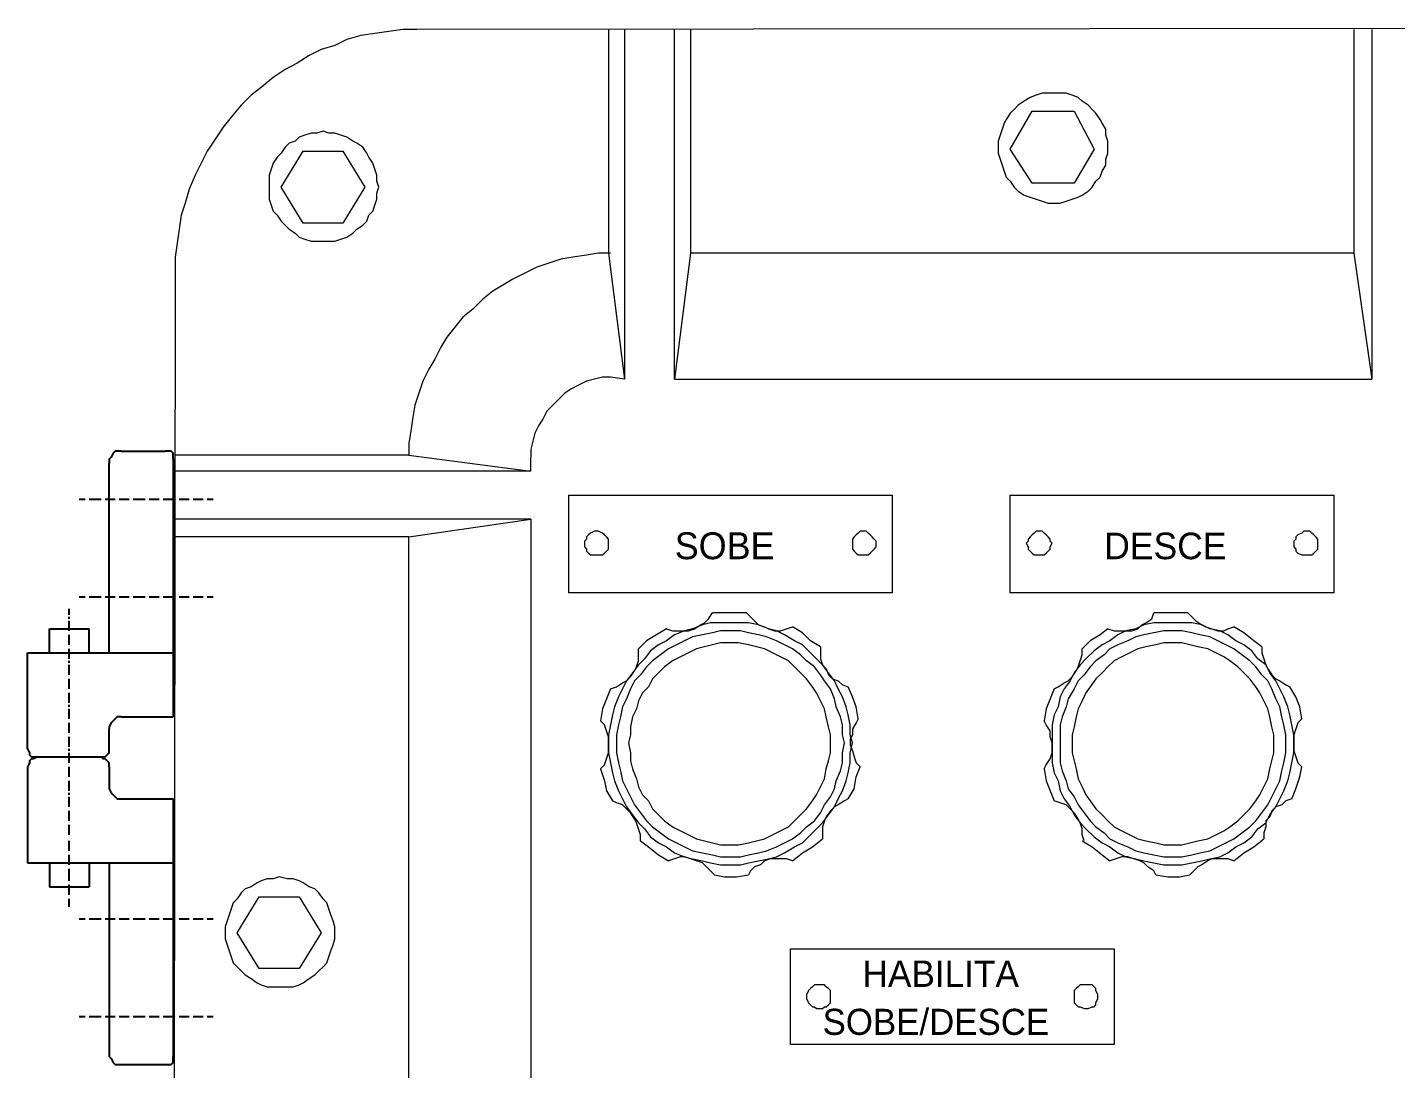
# Model space of a CAD drawing. Header units: millimetres. Extents: x -72 to 2978, y -1067 to 2817.
# Drawn here: x -36.3 to 167.7, y 812.6 to 967.8 of the extents above; entities that cross this region are included whole.
import ezdxf

# ---------------------------------------------------------------- set-up
doc = ezdxf.new("R2010")
doc.units = ezdxf.units.MM
doc.styles.add('CIDFont+F1$001H0', font='')
doc.styles.get('CIDFont+F1$001H0').set_extended_font_data('CIDFont+F1')

msp = doc.modelspace()

# ---------------------------------------------------------------- linework, layer by layer
at = {"color": 7, "linetype": 'Continuous', "lineweight": 15, "true_color": 0x000007}
for p, q in [((313.42, 967.84), (21.75, 967.54)), ((50.35, 967.54), (50.35, 934.17)), ((52.73, 967.54), (52.73, 915.4)), ((60.18, 915.4), (60.18, 967.54)), ((62.56, 967.54), (62.56, 934.17)), ((161.48, 967.54), (161.48, 934.17)), ((164.16, 967.54), (164.16, 915.4)), ((110.23, 949.67), (113.51, 955.33)), ((113.51, 955.33), (119.77, 955.33)), ((119.77, 955.33), (122.75, 949.67)), ((1.49, 944.01), (4.77, 949.37)), ((4.77, 949.37), (10.73, 949.37)), ((10.73, 949.37), (14, 944.01)), ((113.51, 944.6), (110.23, 949.67)), ((122.75, 949.67), (119.77, 944.6)), ((4.77, 938.64), (1.49, 944.01)), ((14, 944.01), (10.73, 938.64)), ((119.77, 944.6), (113.51, 944.6)), ((10.73, 938.64), (4.77, 938.64)), ((50.35, 934.17), (52.73, 915.4)), ((62.56, 934.17), (60.18, 915.4)), ((161.48, 934.17), (62.56, 934.17)), ((161.48, 934.17), (164.16, 915.4)), ((-14.3, 931.49), (-14.6, 639.52)), ((52.73, 915.4), (50.65, 915.7)), ((60.18, 915.4), (164.16, 915.4)), ((20.56, 904.08), (-14.3, 904.08)), ((20.56, 904.08), (38.73, 901.7)), ((38.73, 901.7), (38.73, 903.78)), ((38.73, 901.7), (-14.3, 901.7)), ((38.73, 894.55), (-14.3, 894.55)), ((20.56, 891.87), (38.73, 894.55)), ((38.73, 894.55), (38.73, 789.08)), ((20.56, 891.87), (-14.3, 891.87)), ((20.56, 791.47), (20.56, 891.87)), ((-5.06, 832.88), (-1.79, 838.24)), ((-1.79, 838.24), (4.17, 838.24)), ((4.17, 838.24), (7.45, 832.88)), ((-1.79, 827.52), (-5.06, 832.88)), ((7.45, 832.88), (4.17, 827.52)), ((4.17, 827.52), (-1.79, 827.52))]:
    msp.add_line(p, q, dxfattribs=at)
at = {"color": 7, "linetype": 'Continuous', "lineweight": 25, "true_color": 0x000007}
for p, q in [((-22.34, 904.68), (-15.79, 904.68)), ((-24.13, 874.59), (-24.13, 902.89)), ((-14.6, 903.49), (-14.6, 865.05)), ((-28.6, 897.53), (-27.71, 897.53)), ((-27.41, 897.53), (-27.41, 897.53)), ((-27.11, 897.53), (-25.32, 897.53)), ((-25.03, 897.53), (-25.03, 897.53)), ((-24.73, 897.53), (-23.24, 897.53)), ((-22.94, 897.53), (-22.94, 897.53)), ((-22.64, 897.53), (-21.15, 897.53)), ((-20.85, 897.53), (-20.85, 897.53)), ((-20.56, 897.53), (-18.77, 897.53)), ((-18.47, 897.53), (-18.47, 897.53)), ((-18.17, 897.53), (-16.68, 897.53)), ((-16.39, 897.53), (-16.39, 897.53)), ((-16.09, 897.53), (-14.6, 897.53)), ((-14.3, 897.53), (-14.3, 897.53)), ((-13.7, 897.53), (-12.22, 897.53)), ((-11.92, 897.53), (-11.92, 897.53)), ((-11.62, 897.53), (-10.13, 897.53)), ((-9.83, 897.53), (-9.83, 897.53)), ((-9.53, 897.53), (-8.64, 897.53)), ((-28.6, 882.93), (-27.71, 882.93)), ((-27.41, 882.93), (-27.41, 882.93)), ((-27.11, 882.93), (-25.32, 882.93)), ((-25.03, 882.93), (-25.03, 882.93)), ((-24.73, 882.93), (-23.24, 882.93)), ((-22.94, 882.93), (-22.94, 882.93)), ((-22.64, 882.93), (-21.15, 882.93)), ((-20.85, 882.93), (-20.85, 882.93)), ((-20.56, 882.93), (-18.77, 882.93)), ((-18.47, 882.93), (-18.47, 882.93)), ((-18.17, 882.93), (-16.68, 882.93)), ((-16.39, 882.93), (-16.39, 882.93)), ((-16.09, 882.93), (-14.6, 882.93)), ((-14.3, 882.93), (-14.3, 882.93)), ((-13.7, 882.93), (-12.22, 882.93)), ((-11.92, 882.93), (-11.92, 882.93)), ((-11.62, 882.93), (-10.13, 882.93)), ((-9.83, 882.93), (-9.83, 882.93)), ((-9.53, 882.93), (-8.64, 882.93)), ((-30.09, 880.25), (-30.09, 881.14)), ((-30.09, 879.65), (-30.09, 879.95)), ((-33.07, 878.16), (-27.11, 878.16)), ((-33.07, 874.59), (-33.07, 878.16)), ((-30.09, 877.87), (-30.09, 879.35)), ((-30.09, 877.57), (-30.09, 877.57)), ((-27.11, 874.59), (-27.11, 878.16)), ((-30.09, 875.78), (-30.09, 877.27)), ((-36.35, 874.59), (-14.6, 874.59)), ((-36.35, 860.29), (-36.35, 874.59)), ((-30.09, 875.48), (-30.09, 875.48)), ((-30.09, 873.69), (-30.09, 875.18)), ((-30.09, 873.1), (-30.09, 873.4)), ((-30.09, 871.31), (-30.09, 872.8)), ((-30.09, 871.01), (-30.09, 871.01)), ((-30.09, 869.23), (-30.09, 870.71)), ((-30.09, 868.93), (-30.09, 868.93)), ((-30.09, 867.14), (-30.09, 868.63)), ((-30.09, 866.54), (-30.09, 866.84)), ((-30.09, 864.76), (-30.09, 866.25)), ((-30.09, 864.46), (-30.09, 864.46)), ((-30.09, 862.67), (-30.09, 864.16)), ((-24.13, 860.29), (-24.13, 863.27)), ((-22.34, 865.05), (-14.6, 865.05)), ((-30.09, 862.37), (-30.09, 862.37)), ((-30.09, 860.59), (-30.09, 862.08)), ((-30.09, 859.99), (-30.09, 860.29)), ((-30.09, 858.2), (-30.09, 859.69)), ((-36.35, 857.61), (-36.35, 843.31)), ((-34.86, 859.1), (-25.32, 859.1)), ((-30.09, 857.9), (-30.09, 857.9)), ((-30.09, 856.12), (-30.09, 857.61)), ((-24.13, 857.61), (-24.13, 854.63)), ((-30.09, 855.82), (-30.09, 855.82)), ((-30.09, 854.03), (-30.09, 855.52)), ((-30.09, 853.44), (-30.09, 853.73)), ((-30.09, 851.65), (-30.09, 853.14)), ((-30.09, 851.35), (-30.09, 851.35)), ((-30.09, 849.56), (-30.09, 851.05)), ((-22.34, 852.84), (-14.6, 852.84)), ((-14.6, 852.84), (-14.6, 814.41)), ((-30.09, 849.26), (-30.09, 849.26)), ((-30.09, 847.48), (-30.09, 848.97)), ((-30.09, 846.88), (-30.09, 846.88)), ((-30.09, 845.09), (-30.09, 846.58)), ((-36.35, 843.31), (-14.6, 843.31)), ((-33.07, 843.31), (-33.07, 839.73)), ((-30.09, 844.8), (-30.09, 844.8)), ((-30.09, 843.01), (-30.09, 844.5)), ((-27.11, 843.31), (-27.11, 839.73)), ((-24.13, 843.31), (-24.13, 815)), ((-30.09, 842.71), (-30.09, 842.71)), ((-30.09, 840.62), (-30.09, 842.41)), ((-33.07, 839.73), (-27.11, 839.73)), ((-30.09, 840.33), (-30.09, 840.33)), ((-30.09, 838.54), (-30.09, 840.03)), ((-30.09, 838.24), (-30.09, 838.24)), ((-30.09, 836.75), (-30.09, 837.94)), ((-28.6, 834.96), (-27.71, 834.96)), ((-27.41, 834.96), (-27.41, 834.96)), ((-27.11, 834.96), (-25.32, 834.96)), ((-25.03, 834.96), (-25.03, 834.96)), ((-24.73, 834.96), (-23.24, 834.96)), ((-22.94, 834.96), (-22.94, 834.96)), ((-22.64, 834.96), (-21.15, 834.96)), ((-20.85, 834.96), (-20.85, 834.96)), ((-20.56, 834.96), (-18.77, 834.96)), ((-18.47, 834.96), (-18.47, 834.96)), ((-18.17, 834.96), (-16.68, 834.96)), ((-16.39, 834.96), (-16.39, 834.96)), ((-16.09, 834.96), (-14.6, 834.96)), ((-14.3, 834.96), (-14.3, 834.96)), ((-13.7, 834.96), (-12.22, 834.96)), ((-11.92, 834.96), (-11.92, 834.96)), ((-11.62, 834.96), (-10.13, 834.96)), ((-9.83, 834.96), (-9.83, 834.96)), ((-9.53, 834.96), (-8.64, 834.96)), ((-28.6, 820.37), (-27.71, 820.37)), ((-27.41, 820.37), (-27.41, 820.37)), ((-27.11, 820.37), (-25.32, 820.37)), ((-25.03, 820.37), (-25.03, 820.37)), ((-24.73, 820.37), (-23.24, 820.37)), ((-22.94, 820.37), (-22.94, 820.37)), ((-22.64, 820.37), (-21.15, 820.37)), ((-20.85, 820.37), (-20.85, 820.37)), ((-20.56, 820.37), (-18.77, 820.37)), ((-18.47, 820.37), (-18.47, 820.37)), ((-18.17, 820.37), (-16.68, 820.37)), ((-16.39, 820.37), (-16.39, 820.37)), ((-16.09, 820.37), (-14.6, 820.37)), ((-14.3, 820.37), (-14.3, 820.37)), ((-13.7, 820.37), (-12.22, 820.37)), ((-11.92, 820.37), (-11.92, 820.37)), ((-11.62, 820.37), (-10.13, 820.37)), ((-9.83, 820.37), (-9.83, 820.37)), ((-9.53, 820.37), (-8.64, 820.37)), ((-22.34, 813.21), (-15.79, 813.21))]:
    msp.add_line(p, q, dxfattribs=at)
at = {"color": 7, "linetype": 'Continuous', "lineweight": 15, "true_color": 0x000007}
for points in [[(21.75, 967.54), (19.66, 967.54), (17.58, 967.24), (15.49, 966.95), (13.41, 966.65), (11.32, 966.05), (9.53, 965.16), (7.45, 964.56), (5.66, 963.67), (3.87, 962.48), (2.09, 961.58), (0.3, 960.39), (-1.49, 958.9), (-2.98, 957.71), (-4.47, 956.22), (-5.96, 954.43), (-7.15, 952.94), (-8.34, 951.16), (-9.53, 949.37), (-10.43, 947.58), (-11.32, 945.79), (-12.22, 943.71), (-12.81, 941.62), (-13.41, 939.83), (-13.7, 937.75), (-14, 935.66), (-14.3, 933.58), (-14.3, 931.49)], [(50.65, 934.17), (48.86, 934.17), (47.07, 933.88), (44.99, 933.58), (43.2, 933.28), (41.41, 932.68), (39.62, 932.09), (37.84, 931.19), (36.05, 930.3), (34.56, 929.41), (33.07, 928.51), (31.58, 927.32), (30.09, 925.83), (28.6, 924.64), (27.41, 923.15), (26.22, 921.66), (25.32, 920.17), (24.43, 918.38), (23.54, 916.89), (22.64, 915.11), (22.05, 913.32), (21.45, 911.53), (21.15, 909.74), (20.85, 907.66), (20.56, 905.87), (20.56, 904.08)], [(50.65, 915.7), (49.46, 915.7), (48.26, 915.4), (47.07, 915.11), (45.88, 914.51), (44.69, 913.91), (43.8, 913.32), (42.9, 912.42), (42.01, 911.53), (41.11, 910.64), (40.52, 909.45), (39.92, 908.55), (39.33, 907.36), (39.03, 906.17), (38.73, 904.98), (38.73, 903.78)], [(58.99, 878.16), (59.88, 877.87), (60.78, 877.87), (61.37, 877.87), (62.27, 877.87), (63.16, 878.16), (64.05, 878.76), (64.65, 879.06), (65.25, 879.65), (65.84, 880.55)], [(70.91, 880.55), (69.12, 880.55), (67.33, 880.55), (65.84, 880.55)], [(70.91, 880.55), (71.5, 879.95), (72.1, 879.35), (72.69, 878.76), (73.59, 878.46), (74.18, 878.16), (75.08, 877.87), (75.97, 877.87), (76.87, 878.16), (77.76, 878.46)], [(124.83, 878.16), (125.73, 877.87), (126.62, 877.87), (127.51, 877.87), (128.41, 877.87), (129.3, 878.16), (129.9, 878.76), (130.49, 879.06), (131.39, 879.65), (131.68, 880.55)], [(136.75, 880.55), (135.26, 880.55), (133.47, 880.55), (131.68, 880.55)], [(136.75, 880.55), (137.34, 879.95), (137.94, 879.35), (138.83, 878.76), (139.43, 878.46), (140.32, 878.16), (141.22, 877.87), (142.11, 877.87), (142.71, 878.16), (143.6, 878.46)], [(58.99, 878.16), (57.5, 877.27), (56.01, 876.38), (54.82, 875.18)], [(81.93, 875.48), (80.44, 876.38), (79.25, 877.57), (77.76, 878.46)], [(124.83, 878.16), (123.64, 877.27), (122.15, 876.38), (120.96, 875.18)], [(147.77, 875.48), (146.58, 876.38), (145.09, 877.57), (143.6, 878.46)], [(50.65, 869.23), (51.54, 869.52), (52.44, 870.12), (53.03, 870.42), (53.63, 871.01), (54.22, 871.91), (54.52, 872.5), (54.82, 873.4), (54.82, 874.29), (54.82, 875.18)], [(81.93, 875.48), (81.93, 874.59), (81.93, 873.69), (82.23, 872.8), (82.82, 872.2), (83.12, 871.31), (83.72, 870.71), (84.61, 870.42), (85.21, 869.82), (86.1, 869.52)], [(116.79, 869.23), (117.38, 869.52), (118.28, 870.12), (118.87, 870.42), (119.47, 871.01), (120.06, 871.91), (120.36, 872.5), (120.66, 873.4), (120.96, 874.29), (120.96, 875.18)], [(147.77, 875.48), (147.77, 874.59), (148.07, 873.69), (148.37, 872.8), (148.67, 872.2), (149.26, 871.31), (149.86, 870.71), (150.45, 870.42), (151.35, 869.82), (151.94, 869.52)], [(87.59, 864.76), (87.29, 866.54), (86.7, 868.03), (86.1, 869.52)], [(153.73, 864.76), (153.43, 866.54), (152.84, 868.03), (151.94, 869.52)], [(50.65, 869.23), (50.05, 867.74), (49.46, 866.25), (49.16, 864.46)], [(116.79, 869.23), (116.19, 867.74), (115.6, 866.25), (115.3, 864.46)], [(49.16, 857.31), (49.75, 857.9), (50.05, 858.8), (50.35, 859.69), (50.35, 860.59), (50.35, 861.18), (50.35, 862.08), (50.05, 862.97), (49.75, 863.86), (49.16, 864.46)], [(87.59, 864.76), (87.29, 864.16), (86.7, 863.27), (86.7, 862.37), (86.4, 861.78), (86.4, 860.88), (86.7, 859.99), (86.99, 859.1), (87.29, 858.2), (87.89, 857.61)], [(115.3, 857.31), (115.6, 857.9), (116.19, 858.8), (116.49, 859.69), (116.49, 860.59), (116.49, 861.18), (116.19, 862.08), (116.19, 862.97), (115.6, 863.86), (115.3, 864.46)], [(153.73, 864.76), (153.13, 864.16), (152.84, 863.27), (152.54, 862.37), (152.54, 861.78), (152.54, 860.88), (152.54, 859.99), (152.84, 859.1), (153.13, 858.2), (153.73, 857.61)], [(49.16, 857.31), (49.75, 855.52), (50.05, 854.03), (50.95, 852.54)], [(86.1, 852.84), (86.99, 854.33), (87.29, 856.12), (87.89, 857.61)], [(115.3, 857.31), (115.6, 855.52), (116.19, 854.03), (116.79, 852.54)], [(152.24, 852.84), (152.84, 854.33), (153.43, 856.12), (153.73, 857.61)], [(55.12, 846.58), (55.12, 847.48), (54.82, 848.37), (54.52, 849.26), (54.22, 849.86), (53.63, 850.75), (53.03, 851.35), (52.44, 851.95), (51.54, 852.24), (50.95, 852.54)], [(86.1, 852.84), (85.51, 852.54), (84.61, 851.95), (84.02, 851.65), (83.42, 851.05), (82.82, 850.16), (82.53, 849.56), (82.23, 848.67), (82.23, 847.77), (82.23, 846.88)], [(121.26, 846.58), (120.96, 847.48), (120.96, 848.37), (120.66, 849.26), (120.36, 849.86), (119.77, 850.75), (119.17, 851.35), (118.58, 851.95), (117.68, 852.24), (116.79, 852.54)], [(152.24, 852.84), (151.35, 852.54), (150.75, 851.95), (149.86, 851.65), (149.26, 851.05), (148.96, 850.16), (148.37, 849.56), (148.37, 848.67), (148.07, 847.77), (148.07, 846.88)], [(55.12, 846.58), (56.31, 845.69), (57.8, 844.5), (59.29, 843.6)], [(77.76, 843.6), (79.25, 844.8), (80.74, 845.69), (82.23, 846.88)], [(120.96, 846.58), (122.45, 845.69), (123.94, 844.5), (125.13, 843.6)], [(143.6, 843.6), (145.09, 844.8), (146.58, 845.69), (148.07, 846.88)], [(66.14, 841.52), (65.54, 842.11), (64.95, 842.71), (64.35, 843.31), (63.46, 843.6), (62.56, 843.9), (61.67, 844.2), (61.08, 844.2), (60.18, 843.9), (59.29, 843.6)], [(77.76, 843.6), (76.87, 843.9), (75.97, 843.9), (75.08, 843.9), (74.48, 843.9), (73.59, 843.6), (72.99, 843.01), (72.1, 842.71), (71.5, 842.11), (71.2, 841.52)], [(131.98, 841.52), (131.68, 842.11), (130.79, 842.71), (130.19, 843.31), (129.6, 843.6), (128.7, 843.9), (127.81, 844.2), (126.92, 844.2), (126.02, 843.9), (125.13, 843.6)], [(143.6, 843.6), (142.71, 843.9), (142.11, 843.9), (141.22, 843.9), (140.32, 843.9), (139.73, 843.6), (138.83, 843.01), (138.24, 842.71), (137.64, 842.11), (137.05, 841.52)], [(66.14, 841.52), (67.63, 841.22), (69.42, 841.22), (71.2, 841.52)], [(131.98, 841.52), (133.77, 841.22), (135.56, 841.22), (137.05, 841.52)]]:
    msp.add_lwpolyline(points, dxfattribs=at)
for points in [[(124.83, 949.96), (124.83, 950.86), (124.53, 951.75), (124.53, 952.65), (123.94, 953.54), (123.64, 954.13), (123.04, 955.03), (122.45, 955.62), (121.85, 956.22), (120.96, 956.82), (120.36, 957.41), (119.47, 957.71), (118.58, 958.01), (117.68, 958.01), (116.79, 958.01), (115.89, 958.01), (115, 958.01), (114.11, 957.71), (113.21, 957.41), (112.32, 956.82), (111.43, 956.22), (110.83, 955.62), (110.23, 955.03), (109.64, 954.13), (109.34, 953.54), (109.04, 952.65), (108.74, 951.75), (108.45, 950.86), (108.45, 949.96), (108.45, 949.07), (108.74, 948.18), (109.04, 947.28), (109.34, 946.39), (109.64, 945.49), (110.23, 944.9), (110.83, 944.01), (111.43, 943.41), (112.32, 942.81), (113.21, 942.52), (114.11, 942.22), (115, 941.92), (115.89, 941.62), (116.79, 941.62), (117.68, 941.62), (118.58, 941.92), (119.47, 942.22), (120.36, 942.52), (120.96, 942.81), (121.85, 943.41), (122.45, 944.01), (123.04, 944.9), (123.64, 945.49), (123.94, 946.39), (124.53, 947.28), (124.53, 948.18), (124.83, 949.07)], [(16.09, 944.01), (15.79, 944.9), (15.79, 945.79), (15.49, 946.69), (15.19, 947.58), (14.6, 948.47), (14.3, 949.07), (13.7, 949.96), (12.81, 950.56), (12.22, 950.86), (11.32, 951.45), (10.43, 951.75), (9.53, 952.05), (8.64, 952.05), (7.75, 952.35), (6.85, 952.05), (5.96, 952.05), (5.06, 951.75), (4.17, 951.45), (3.58, 950.86), (2.68, 950.56), (2.09, 949.96), (1.49, 949.07), (0.89, 948.47), (0.3, 947.58), (0, 946.69), (-0.3, 945.79), (-0.3, 944.9), (-0.3, 944.01), (-0.3, 943.11), (-0.3, 942.22), (0, 941.32), (0.3, 940.43), (0.89, 939.83), (1.49, 938.94), (2.09, 938.34), (2.68, 937.75), (3.58, 937.15), (4.17, 936.56), (5.06, 936.26), (5.96, 935.96), (6.85, 935.96), (7.75, 935.96), (8.64, 935.96), (9.53, 935.96), (10.43, 936.26), (11.32, 936.56), (12.22, 937.15), (12.81, 937.75), (13.7, 938.34), (14.3, 938.94), (14.6, 939.83), (15.19, 940.43), (15.49, 941.32), (15.79, 942.22), (15.79, 943.11)], [(44.39, 898.12), (92.66, 898.12), (92.66, 883.53), (44.39, 883.53)], [(110.23, 898.12), (158.5, 898.12), (158.5, 883.53), (110.23, 883.53)], [(50.35, 890.97), (50.35, 891.27), (50.35, 891.57), (50.05, 891.87), (49.75, 892.17), (49.46, 892.46), (48.86, 892.76), (48.56, 892.76), (48.26, 892.76), (47.67, 892.46), (47.37, 892.17), (47.07, 891.87), (47.07, 891.57), (46.77, 891.27), (46.77, 890.97), (46.77, 890.38), (47.07, 890.08), (47.07, 889.78), (47.37, 889.48), (47.67, 889.19), (48.26, 889.19), (48.56, 889.19), (48.86, 889.19), (49.46, 889.19), (49.75, 889.48), (50.05, 889.78), (50.35, 890.08), (50.35, 890.38)], [(90.27, 890.97), (90.27, 891.27), (89.97, 891.57), (89.68, 891.87), (89.38, 892.17), (89.08, 892.46), (88.78, 892.76), (88.48, 892.76), (87.89, 892.76), (87.59, 892.46), (87.29, 892.17), (86.99, 891.87), (86.7, 891.57), (86.7, 891.27), (86.7, 890.97), (86.7, 890.38), (86.7, 890.08), (86.99, 889.78), (87.29, 889.48), (87.59, 889.19), (87.89, 889.19), (88.48, 889.19), (88.78, 889.19), (89.08, 889.19), (89.38, 889.48), (89.68, 889.78), (89.97, 890.08), (90.27, 890.38)], [(116.49, 890.97), (116.19, 891.27), (116.19, 891.57), (115.89, 891.87), (115.6, 892.17), (115.3, 892.46), (115, 892.76), (114.7, 892.76), (114.11, 892.76), (113.81, 892.46), (113.51, 892.17), (113.21, 891.87), (112.91, 891.57), (112.91, 891.27), (112.62, 890.97), (112.91, 890.38), (112.91, 890.08), (113.21, 889.78), (113.51, 889.48), (113.81, 889.19), (114.11, 889.19), (114.7, 889.19), (115, 889.19), (115.3, 889.19), (115.6, 889.48), (115.89, 889.78), (116.19, 890.08), (116.19, 890.38)], [(156.11, 890.97), (156.11, 891.27), (156.11, 891.57), (155.82, 891.87), (155.52, 892.17), (155.22, 892.46), (154.92, 892.76), (154.33, 892.76), (154.03, 892.76), (153.73, 892.46), (153.13, 892.17), (152.84, 891.87), (152.84, 891.57), (152.54, 891.27), (152.54, 890.97), (152.54, 890.38), (152.84, 890.08), (152.84, 889.78), (153.13, 889.48), (153.73, 889.19), (154.03, 889.19), (154.33, 889.19), (154.92, 889.19), (155.22, 889.19), (155.52, 889.48), (155.82, 889.78), (156.11, 890.08), (156.11, 890.38)], [(86.7, 861.18), (86.4, 862.37), (86.4, 863.86), (86.1, 865.35), (85.8, 866.54), (85.21, 868.03), (84.61, 869.23), (84.02, 870.42), (83.12, 871.61), (82.23, 872.8), (81.33, 873.69), (80.14, 874.89), (79.25, 875.78), (78.06, 876.38), (76.57, 877.27), (75.38, 877.87), (74.18, 878.16), (72.69, 878.76), (71.2, 879.06), (70.01, 879.06), (68.52, 879.06), (67.03, 879.06), (65.54, 879.06), (64.35, 878.76), (62.86, 878.16), (61.67, 877.87), (60.18, 877.27), (58.99, 876.38), (57.8, 875.78), (56.61, 874.89), (55.71, 873.69), (54.82, 872.8), (53.92, 871.61), (53.03, 870.42), (52.44, 869.23), (51.84, 868.03), (51.24, 866.54), (50.95, 865.35), (50.65, 863.86), (50.35, 862.37), (50.35, 861.18), (50.35, 859.69), (50.65, 858.2), (50.95, 856.71), (51.24, 855.52), (51.84, 854.03), (52.44, 852.84), (53.03, 851.65), (53.92, 850.46), (54.82, 849.26), (55.71, 848.37), (56.61, 847.18), (57.8, 846.28), (58.99, 845.69), (60.18, 844.8), (61.67, 844.2), (62.86, 843.9), (64.35, 843.6), (65.54, 843.31), (67.03, 843.01), (68.52, 843.01), (70.01, 843.01), (71.2, 843.31), (72.69, 843.6), (74.18, 843.9), (75.38, 844.2), (76.57, 844.8), (78.06, 845.69), (79.25, 846.28), (80.14, 847.18), (81.33, 848.37), (82.23, 849.26), (83.12, 850.46), (84.02, 851.65), (84.61, 852.84), (85.21, 854.03), (85.8, 855.52), (86.1, 856.71), (86.4, 858.2), (86.4, 859.69)], [(85.51, 861.18), (85.21, 862.37), (85.21, 863.86), (84.91, 865.05), (84.31, 866.54), (84.02, 867.74), (83.42, 869.23), (82.53, 870.42), (81.93, 871.31), (81.04, 872.5), (79.84, 873.4), (78.95, 874.29), (77.76, 875.18), (76.57, 875.78), (75.38, 876.38), (73.89, 876.97), (72.69, 877.27), (71.2, 877.57), (70.01, 877.87), (68.52, 877.87), (67.03, 877.87), (65.84, 877.57), (64.35, 877.27), (62.86, 876.97), (61.67, 876.38), (60.48, 875.78), (59.29, 875.18), (58.1, 874.29), (56.9, 873.4), (56.01, 872.5), (55.12, 871.31), (54.22, 870.42), (53.63, 869.23), (53.03, 867.74), (52.44, 866.54), (52.14, 865.05), (51.84, 863.86), (51.54, 862.37), (51.54, 861.18), (51.54, 859.69), (51.84, 858.2), (52.14, 857.01), (52.44, 855.52), (53.03, 854.33), (53.63, 853.14), (54.22, 851.95), (55.12, 850.75), (56.01, 849.56), (56.9, 848.67), (58.1, 847.77), (59.29, 846.88), (60.48, 846.28), (61.67, 845.69), (62.86, 845.09), (64.35, 844.8), (65.84, 844.5), (67.03, 844.2), (68.52, 844.2), (70.01, 844.2), (71.2, 844.5), (72.69, 844.8), (73.89, 845.09), (75.38, 845.69), (76.57, 846.28), (77.76, 846.88), (78.95, 847.77), (79.84, 848.67), (81.04, 849.56), (81.93, 850.75), (82.53, 851.95), (83.42, 853.14), (84.02, 854.33), (84.31, 855.52), (84.91, 857.01), (85.21, 858.2), (85.21, 859.69)], [(152.54, 861.18), (152.54, 862.37), (152.24, 863.86), (151.94, 865.35), (151.65, 866.54), (151.05, 868.03), (150.45, 869.23), (149.86, 870.42), (148.96, 871.61), (148.37, 872.8), (147.18, 873.69), (146.28, 874.89), (145.09, 875.78), (143.9, 876.38), (142.71, 877.27), (141.52, 877.87), (140.03, 878.16), (138.83, 878.76), (137.34, 879.06), (135.86, 879.06), (134.37, 879.06), (133.17, 879.06), (131.68, 879.06), (130.19, 878.76), (129, 878.16), (127.51, 877.87), (126.32, 877.27), (125.13, 876.38), (123.94, 875.78), (122.75, 874.89), (121.55, 873.69), (120.66, 872.8), (119.77, 871.61), (119.17, 870.42), (118.28, 869.23), (117.68, 868.03), (117.38, 866.54), (116.79, 865.35), (116.49, 863.86), (116.49, 862.37), (116.49, 861.18), (116.49, 859.69), (116.49, 858.2), (116.79, 856.71), (117.38, 855.52), (117.68, 854.03), (118.28, 852.84), (119.17, 851.65), (119.77, 850.46), (120.66, 849.26), (121.55, 848.37), (122.75, 847.18), (123.94, 846.28), (125.13, 845.69), (126.32, 844.8), (127.51, 844.2), (129, 843.9), (130.19, 843.6), (131.68, 843.31), (133.17, 843.01), (134.37, 843.01), (135.86, 843.01), (137.34, 843.31), (138.83, 843.6), (140.03, 843.9), (141.52, 844.2), (142.71, 844.8), (143.9, 845.69), (145.09, 846.28), (146.28, 847.18), (147.18, 848.37), (148.37, 849.26), (148.96, 850.46), (149.86, 851.65), (150.45, 852.84), (151.05, 854.03), (151.65, 855.52), (151.94, 856.71), (152.24, 858.2), (152.54, 859.69)], [(151.35, 861.18), (151.35, 862.37), (151.05, 863.86), (150.75, 865.05), (150.45, 866.54), (149.86, 867.74), (149.26, 869.23), (148.67, 870.42), (147.77, 871.31), (146.88, 872.5), (145.98, 873.4), (144.79, 874.29), (143.6, 875.18), (142.41, 875.78), (141.22, 876.38), (140.03, 876.97), (138.54, 877.27), (137.34, 877.57), (135.86, 877.87), (134.37, 877.87), (133.17, 877.87), (131.68, 877.57), (130.19, 877.27), (129, 876.97), (127.81, 876.38), (126.32, 875.78), (125.13, 875.18), (124.24, 874.29), (123.04, 873.4), (122.15, 872.5), (121.26, 871.31), (120.36, 870.42), (119.77, 869.23), (118.87, 867.74), (118.58, 866.54), (117.98, 865.05), (117.68, 863.86), (117.68, 862.37), (117.68, 861.18), (117.68, 859.69), (117.68, 858.2), (117.98, 857.01), (118.58, 855.52), (118.87, 854.33), (119.77, 853.14), (120.36, 851.95), (121.26, 850.75), (122.15, 849.56), (123.04, 848.67), (124.24, 847.77), (125.13, 846.88), (126.32, 846.28), (127.81, 845.69), (129, 845.09), (130.19, 844.8), (131.68, 844.5), (133.17, 844.2), (134.37, 844.2), (135.86, 844.2), (137.34, 844.5), (138.54, 844.8), (140.03, 845.09), (141.22, 845.69), (142.41, 846.28), (143.6, 846.88), (144.79, 847.77), (145.98, 848.67), (146.88, 849.56), (147.77, 850.75), (148.67, 851.95), (149.26, 853.14), (149.86, 854.33), (150.45, 855.52), (150.75, 857.01), (151.05, 858.2), (151.35, 859.69)], [(83.42, 861.18), (83.42, 862.37), (83.12, 863.56), (82.82, 865.05), (82.53, 866.25), (81.93, 867.44), (81.33, 868.63), (80.74, 869.52), (79.84, 870.71), (78.95, 871.61), (78.06, 872.5), (77.16, 873.4), (75.97, 873.99), (74.78, 874.59), (73.59, 875.18), (72.4, 875.48), (71.2, 875.78), (69.72, 876.08), (68.52, 876.08), (67.03, 876.08), (65.84, 875.78), (64.65, 875.48), (63.46, 875.18), (62.27, 874.59), (61.08, 873.99), (59.88, 873.4), (58.69, 872.5), (57.8, 871.61), (56.9, 870.71), (56.31, 869.52), (55.41, 868.63), (54.82, 867.44), (54.52, 866.25), (53.92, 865.05), (53.63, 863.56), (53.63, 862.37), (53.33, 861.18), (53.63, 859.69), (53.63, 858.5), (53.92, 857.31), (54.52, 855.82), (54.82, 854.63), (55.41, 853.44), (56.31, 852.54), (56.9, 851.35), (57.8, 850.46), (58.69, 849.56), (59.88, 848.67), (61.08, 848.07), (62.27, 847.48), (63.46, 846.88), (64.65, 846.58), (65.84, 846.28), (67.03, 845.99), (68.52, 845.99), (69.72, 845.99), (71.2, 846.28), (72.4, 846.58), (73.59, 846.88), (74.78, 847.48), (75.97, 848.07), (77.16, 848.67), (78.06, 849.56), (78.95, 850.46), (79.84, 851.35), (80.74, 852.54), (81.33, 853.44), (81.93, 854.63), (82.53, 855.82), (82.82, 857.31), (83.12, 858.5), (83.42, 859.69)], [(149.56, 861.18), (149.56, 862.37), (149.26, 863.56), (148.96, 865.05), (148.67, 866.25), (148.07, 867.44), (147.47, 868.63), (146.88, 869.52), (145.98, 870.71), (145.09, 871.61), (144.2, 872.5), (143.01, 873.4), (142.11, 873.99), (140.92, 874.59), (139.73, 875.18), (138.24, 875.48), (137.05, 875.78), (135.86, 876.08), (134.37, 876.08), (133.17, 876.08), (131.98, 875.78), (130.49, 875.48), (129.3, 875.18), (128.11, 874.59), (126.92, 873.99), (125.73, 873.4), (124.83, 872.5), (123.94, 871.61), (123.04, 870.71), (122.15, 869.52), (121.55, 868.63), (120.96, 867.44), (120.36, 866.25), (120.06, 865.05), (119.77, 863.56), (119.47, 862.37), (119.47, 861.18), (119.47, 859.69), (119.77, 858.5), (120.06, 857.31), (120.36, 855.82), (120.96, 854.63), (121.55, 853.44), (122.15, 852.54), (123.04, 851.35), (123.94, 850.46), (124.83, 849.56), (125.73, 848.67), (126.92, 848.07), (128.11, 847.48), (129.3, 846.88), (130.49, 846.58), (131.98, 846.28), (133.17, 845.99), (134.37, 845.99), (135.86, 845.99), (137.05, 846.28), (138.24, 846.58), (139.73, 846.88), (140.92, 847.48), (142.11, 848.07), (143.01, 848.67), (144.2, 849.56), (145.09, 850.46), (145.98, 851.35), (146.88, 852.54), (147.47, 853.44), (148.07, 854.63), (148.67, 855.82), (148.96, 857.31), (149.26, 858.5), (149.56, 859.69)], [(9.53, 832.88), (9.53, 833.77), (9.24, 834.67), (8.94, 835.56), (8.64, 836.45), (8.34, 837.35), (7.75, 837.94), (7.15, 838.84), (6.55, 839.43), (5.66, 839.73), (4.77, 840.33), (4.17, 840.62), (3.28, 840.92), (2.38, 840.92), (1.19, 841.22), (0.3, 840.92), (-0.6, 840.92), (-1.49, 840.62), (-2.09, 840.33), (-2.98, 839.73), (-3.87, 839.43), (-4.47, 838.84), (-5.06, 837.94), (-5.66, 837.35), (-5.96, 836.45), (-6.26, 835.56), (-6.55, 834.67), (-6.85, 833.77), (-6.85, 832.88), (-6.85, 831.98), (-6.55, 831.09), (-6.26, 830.2), (-5.96, 829.3), (-5.66, 828.41), (-5.06, 827.81), (-4.47, 827.22), (-3.87, 826.62), (-2.98, 826.03), (-2.09, 825.43), (-1.49, 825.13), (-0.6, 824.83), (0.3, 824.83), (1.19, 824.83), (2.38, 824.83), (3.28, 824.83), (4.17, 825.13), (4.77, 825.43), (5.66, 826.03), (6.55, 826.62), (7.15, 827.22), (7.75, 827.81), (8.34, 828.41), (8.64, 829.3), (8.94, 830.2), (9.24, 831.09), (9.53, 831.98)], [(77.46, 830.49), (125.73, 830.49), (125.73, 816.19), (77.46, 816.19)], [(83.42, 823.34), (83.42, 823.64), (83.42, 824.24), (83.12, 824.54), (82.82, 824.83), (82.53, 825.13), (82.23, 825.13), (81.63, 825.13), (81.33, 825.13), (81.04, 825.13), (80.74, 824.83), (80.44, 824.54), (80.14, 824.24), (79.84, 823.64), (79.84, 823.34), (79.84, 823.05), (80.14, 822.45), (80.44, 822.15), (80.74, 821.85), (81.04, 821.85), (81.33, 821.56), (81.63, 821.56), (82.23, 821.56), (82.53, 821.85), (82.82, 821.85), (83.12, 822.15), (83.42, 822.45), (83.42, 823.05)], [(123.34, 823.34), (123.34, 823.64), (123.04, 824.24), (123.04, 824.54), (122.75, 824.83), (122.45, 825.13), (121.85, 825.13), (121.55, 825.13), (121.26, 825.13), (120.66, 825.13), (120.36, 824.83), (120.06, 824.54), (119.77, 824.24), (119.77, 823.64), (119.77, 823.34), (119.77, 823.05), (119.77, 822.45), (120.06, 822.15), (120.36, 821.85), (120.66, 821.85), (121.26, 821.56), (121.55, 821.56), (121.85, 821.56), (122.45, 821.85), (122.75, 821.85), (123.04, 822.15), (123.04, 822.45), (123.34, 823.05)]]:
    msp.add_lwpolyline(points, close=True, dxfattribs=at)
at = {"color": 7, "linetype": 'Continuous', "lineweight": 25, "true_color": 0x000007}
for points in [[(-22.34, 904.68), (-22.94, 904.68), (-23.24, 904.68), (-23.54, 904.38), (-23.83, 903.78), (-24.13, 903.49), (-24.13, 902.89)], [(-14.6, 903.49), (-14.6, 904.08), (-14.6, 904.38), (-14.9, 904.68), (-15.19, 904.68), (-15.79, 904.68)], [(-22.34, 865.05), (-22.94, 865.05), (-23.24, 864.76), (-23.54, 864.46), (-23.83, 864.16), (-24.13, 863.56), (-24.13, 863.27)], [(-36.35, 860.29), (-36.05, 859.69), (-36.05, 859.39), (-35.75, 859.1), (-35.45, 859.1), (-34.86, 859.1)], [(-25.32, 859.1), (-25.03, 859.1), (-24.73, 859.1), (-24.43, 859.39), (-24.13, 859.69), (-24.13, 860.29)], [(-34.86, 859.1), (-35.45, 858.8), (-35.75, 858.8), (-36.05, 858.5), (-36.05, 858.2), (-36.35, 857.61)], [(-24.13, 857.61), (-24.13, 858.2), (-24.43, 858.5), (-24.73, 858.8), (-25.03, 858.8), (-25.32, 859.1)], [(-24.13, 854.63), (-24.13, 854.33), (-23.83, 853.73), (-23.54, 853.44), (-23.24, 853.14), (-22.94, 852.84), (-22.34, 852.84)], [(-24.13, 815), (-24.13, 814.41), (-23.83, 814.11), (-23.54, 813.51), (-23.24, 813.21), (-22.94, 813.21), (-22.34, 813.21)], [(-15.79, 813.21), (-15.19, 813.21), (-14.9, 813.21), (-14.6, 813.51), (-14.6, 813.81), (-14.6, 814.41)]]:
    msp.add_lwpolyline(points, dxfattribs=at)

# ---------------------------------------------------------------- texts
at = {"color": 7, "true_color": 0x000007, "style": 'CIDFont+F1$001H0'}
for s, height, p in [('SOBE', 4.004, (60.21, 888.56)), ('DESCE', 3.958, (124.27, 888.56)), ('HABILITA', 3.923, (88.22, 824.8)), ('SOBE/DESCE', 3.888, (82.26, 817.65))]:
    msp.add_text(s, height=height, dxfattribs=at).set_placement(p)

doc.saveas('drawing.dxf')
